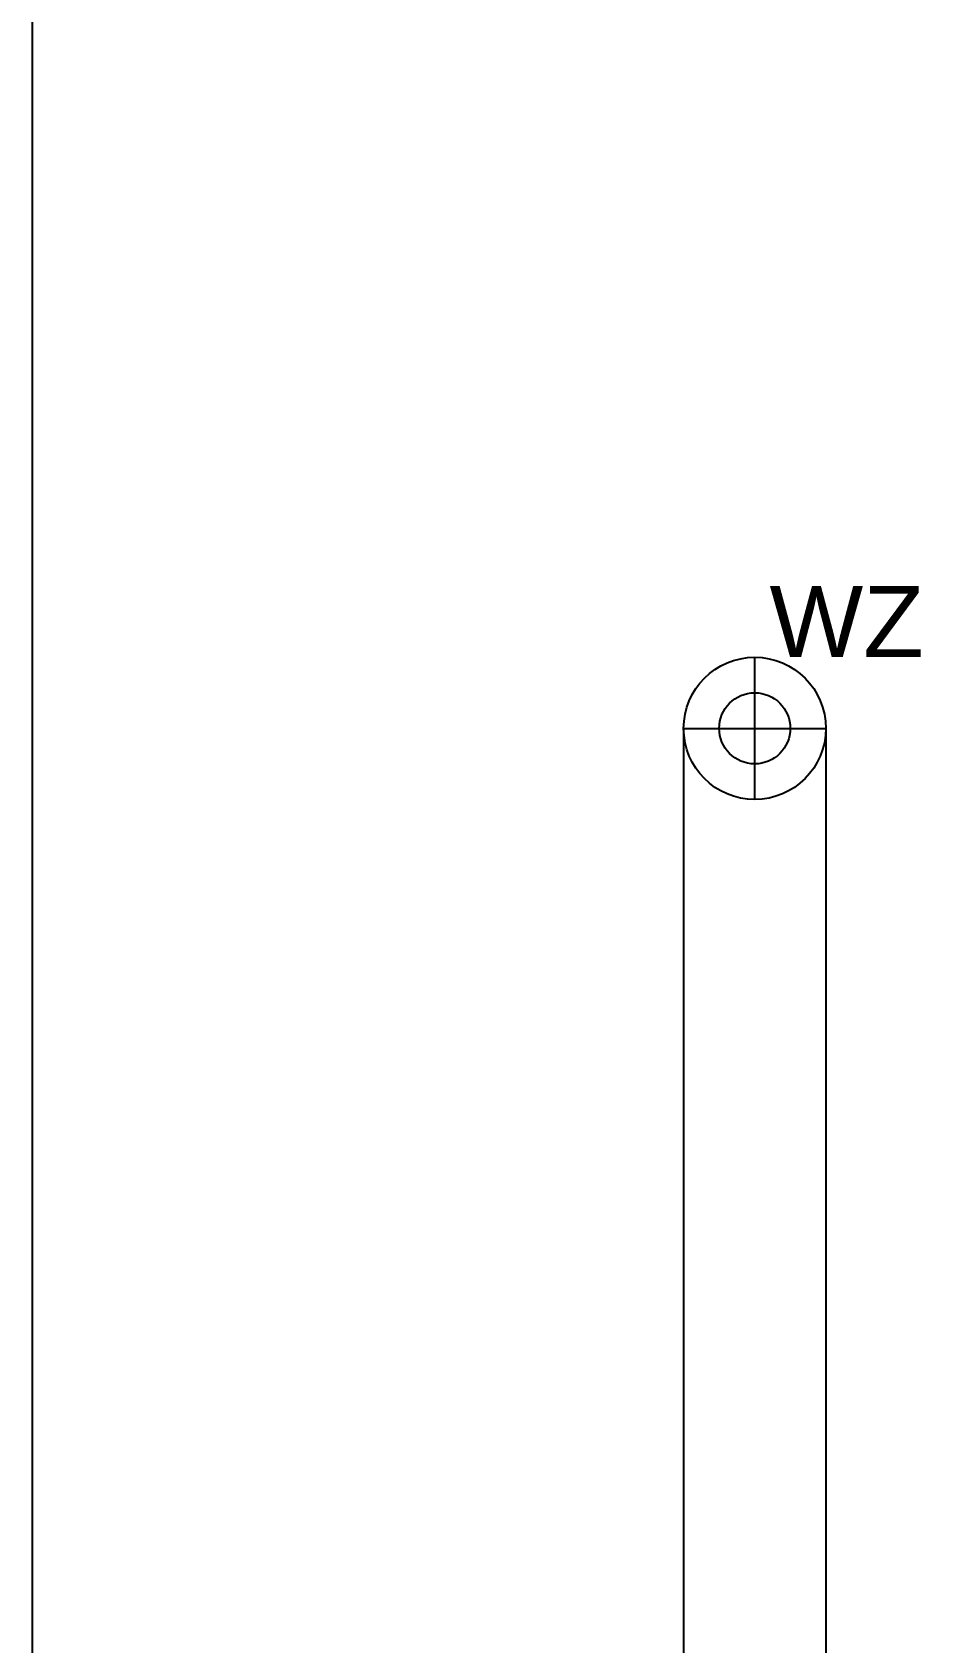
# Model space of a CAD drawing. Header units: millimetres. Extents: x 976 to 9349, y -1578 to 2211.
# Drawn here: x 2792.67 to 2817.67, y 868.44 to 913.72 of the extents above; entities that cross this region are included whole.
import ezdxf

# ---------------------------------------------------------------- set-up
doc = ezdxf.new("R2010")
doc.units = ezdxf.units.MM
doc.layers.add('Płytki', color=254, linetype='Continuous')
doc.layers.add('Usunięte', color=10, linetype='Continuous')

msp = doc.modelspace()

# ---------------------------------------------------------------- linework, layer by layer
at = {"layer": 'Płytki'}
msp.add_line((2792.672, 1037.85), (2792.672, 782.15), dxfattribs=at)
at = {"layer": 'Usunięte'}
for p, q in [((2812.998, 892.15), (2812.998, 896.15)), ((2812.998, 892.15), (2812.998, 896.15)), ((2810.998, 894.15), (2814.998, 894.15)), ((2810.998, 894.15), (2814.998, 894.15)), ((2810.998, 894.15), (2810.998, 781.15)), ((2814.998, 894.15), (2814.998, 781.15))]:
    msp.add_line(p, q, dxfattribs=at)
for radius in [2, 1]:
    msp.add_circle((2812.998, 894.15), radius, dxfattribs=at)

# ---------------------------------------------------------------- texts
at = {"layer": 'Usunięte', "insert": (2815.585, 897.155), "char_height": 2, "width": 9.88531, "attachment_point": 5}
msp.add_mtext('{\\fArial|b0|i0|c238|p0;WZ}', dxfattribs=at)

doc.saveas('drawing.dxf')
